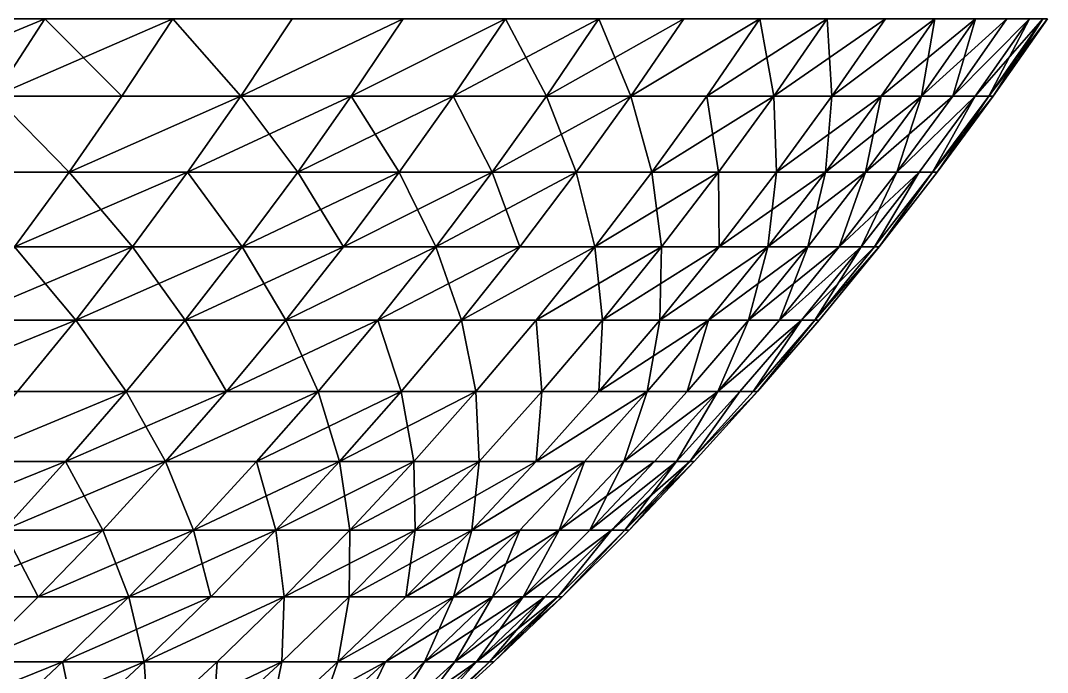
# Model space of a CAD drawing. Header units: millimetres. Extents: x -3250 to 8000, y -3250 to 3250.
# Drawn here: x 7644.3 to 7861, y -588.7 to -451 of the extents above; entities that cross this region are included whole.
import ezdxf

# ---------------------------------------------------------------- set-up
doc = ezdxf.new("R2010")
doc.units = ezdxf.units.MM
doc.header["$MEASUREMENT"] = 0
doc.layers.add('MESH_3D', color=2, linetype='CONTINUOUS')

msp = doc.modelspace()

# ---------------------------------------------------------------- linework, layer by layer
at = {"layer": 'MESH_3D'}
for points in [[(7610.09, -466.99, 2415.45), (7649.4, -450.66, 2481.69), (7638.75, -466.99, 2485.87)], [(7620.63, -450.66, 2411), (7649.4, -450.66, 2481.69), (7610.09, -466.99, 2415.45)], [(7649.4, -450.66, 24218.31), (7620.63, -450.66, 24289), (7638.75, -466.99, 24214.13)], [(7649.4, -450.66, 2481.69), (7665.64, -466.99, 2556.99), (7638.75, -466.99, 2485.87)], [(7676.39, -450.66, 24146.92), (7638.75, -466.99, 24214.13), (7665.64, -466.99, 24143.01)], [(7676.39, -450.66, 24146.92), (7649.4, -450.66, 24218.31), (7638.75, -466.99, 24214.13)], [(7649.4, -450.66, 2481.69), (7676.39, -450.66, 2553.08), (7665.64, -466.99, 2556.99)], [(7676.39, -450.66, 2553.08), (7690.75, -466.99, 2628.76), (7665.64, -466.99, 2556.99)], [(7690.75, -466.99, 24071.24), (7676.39, -450.66, 24146.92), (7665.64, -466.99, 24143.01)], [(7676.39, -450.66, 2553.08), (7701.6, -450.66, 2625.12), (7690.75, -466.99, 2628.76)], [(7701.6, -450.66, 24074.88), (7676.39, -450.66, 24146.92), (7690.75, -466.99, 24071.24)], [(7690.75, -466.99, 2628.76), (7725, -450.66, 2697.76), (7714.07, -466.99, 2701.13)], [(7701.6, -450.66, 2625.12), (7725, -450.66, 2697.76), (7690.75, -466.99, 2628.76)], [(7725, -450.66, 24002.24), (7701.6, -450.66, 24074.88), (7690.75, -466.99, 24071.24)], [(7725, -450.66, 24002.24), (7690.75, -466.99, 24071.24), (7714.07, -466.99, 23998.87)], [(7714.07, -466.99, 2701.13), (7746.58, -450.66, 2770.96), (7735.57, -466.99, 2774.06)], [(7725, -450.66, 2697.76), (7746.58, -450.66, 2770.96), (7714.07, -466.99, 2701.13)], [(7746.58, -450.66, 23929.04), (7725, -450.66, 24002.24), (7714.07, -466.99, 23998.87)], [(7746.58, -450.66, 23929.04), (7714.07, -466.99, 23998.87), (7735.57, -466.99, 23925.94)], [(7746.58, -450.66, 2770.96), (7755.25, -466.99, 2847.5), (7735.57, -466.99, 2774.06)], [(7766.34, -450.66, 23855.32), (7746.58, -450.66, 23929.04), (7735.57, -466.99, 23925.94)], [(7766.34, -450.66, 23855.32), (7735.57, -466.99, 23925.94), (7755.25, -466.99, 23852.5)], [(7746.58, -450.66, 2770.96), (7766.34, -450.66, 2844.68), (7755.25, -466.99, 2847.5)], [(7766.34, -450.66, 2844.68), (7773.09, -466.99, 2921.41), (7755.25, -466.99, 2847.5)], [(7784.25, -450.66, 23781.13), (7766.34, -450.66, 23855.32), (7755.25, -466.99, 23852.5)], [(7784.25, -450.66, 23781.13), (7755.25, -466.99, 23852.5), (7773.09, -466.99, 23778.59)], [(7766.34, -450.66, 2844.68), (7784.25, -450.66, 2918.87), (7773.09, -466.99, 2921.41)], [(7773.09, -466.99, 2921.41), (7800.3, -450.66, 2993.48), (7789.09, -466.99, 2995.74)], [(7784.25, -450.66, 2918.87), (7800.3, -450.66, 2993.48), (7773.09, -466.99, 2921.41)], [(7800.3, -450.66, 23706.52), (7784.25, -450.66, 23781.13), (7773.09, -466.99, 23778.59)], [(7800.3, -450.66, 23706.52), (7773.09, -466.99, 23778.59), (7789.09, -466.99, 23704.26)], [(7800.3, -450.66, 2993.48), (7803.22, -466.99, 3070.45), (7789.09, -466.99, 2995.74)], [(7814.49, -450.66, 23631.54), (7800.3, -450.66, 23706.52), (7789.09, -466.99, 23704.26)], [(7814.49, -450.66, 23631.54), (7789.09, -466.99, 23704.26), (7803.22, -466.99, 23629.55)], [(7800.3, -450.66, 2993.48), (7814.49, -450.66, 3068.46), (7803.22, -466.99, 3070.45)], [(7814.49, -450.66, 3068.46), (7815.49, -466.99, 3145.49), (7803.22, -466.99, 3070.45)], [(7826.8, -450.66, 23556.22), (7814.49, -450.66, 23631.54), (7803.22, -466.99, 23629.55)], [(7826.8, -450.66, 23556.22), (7803.22, -466.99, 23629.55), (7815.49, -466.99, 23554.51)], [(7814.49, -450.66, 3068.46), (7826.8, -450.66, 3143.78), (7815.49, -466.99, 3145.49)], [(7815.49, -466.99, 3145.49), (7837.24, -450.66, 3219.39), (7825.88, -466.99, 3220.81)], [(7826.8, -450.66, 3143.78), (7837.24, -450.66, 3219.39), (7815.49, -466.99, 3145.49)], [(7837.24, -450.66, 23480.61), (7826.8, -450.66, 23556.22), (7815.49, -466.99, 23554.51)], [(7837.24, -450.66, 23480.61), (7815.49, -466.99, 23554.51), (7825.88, -466.99, 23479.19)], [(7837.24, -450.66, 3219.39), (7834.4, -466.99, 3296.36), (7825.88, -466.99, 3220.81)], [(7845.78, -450.66, 23404.78), (7837.24, -450.66, 23480.61), (7825.88, -466.99, 23479.19)], [(7845.78, -450.66, 23404.78), (7825.88, -466.99, 23479.19), (7834.4, -466.99, 23403.64)], [(7845.78, -450.66, 3295.22), (7841.02, -466.99, 3372.11), (7834.4, -466.99, 3296.36)], [(7837.24, -450.66, 3219.39), (7845.78, -450.66, 3295.22), (7834.4, -466.99, 3296.36)], [(7852.43, -450.66, 23328.75), (7845.78, -450.66, 23404.78), (7834.4, -466.99, 23403.64)], [(7852.43, -450.66, 23328.75), (7834.4, -466.99, 23403.64), (7841.02, -466.99, 23327.89)], [(7841.02, -466.99, 3372.11), (7857.19, -450.66, 3447.42), (7845.76, -466.99, 3447.99)], [(7852.43, -450.66, 3371.25), (7857.19, -450.66, 3447.42), (7841.02, -466.99, 3372.11)], [(7845.78, -450.66, 3295.22), (7852.43, -450.66, 3371.25), (7841.02, -466.99, 3372.11)], [(7857.19, -450.66, 23252.58), (7852.43, -450.66, 23328.75), (7841.02, -466.99, 23327.89)], [(7857.19, -450.66, 23252.58), (7841.02, -466.99, 23327.89), (7845.76, -466.99, 23252.01)], [(7857.19, -450.66, 3447.42), (7848.6, -466.99, 3523.97), (7845.76, -466.99, 3447.99)], [(7860.04, -450.66, 23176.31), (7845.76, -466.99, 23252.01), (7848.6, -466.99, 23176.03)], [(7860.04, -450.66, 23176.31), (7857.19, -450.66, 23252.58), (7845.76, -466.99, 23252.01)], [(7848.6, -466.99, 3523.97), (7860.99, -450.66, 3600), (7849.55, -466.99, 3600)], [(7860.04, -450.66, 3523.69), (7860.99, -450.66, 3600), (7848.6, -466.99, 3523.97)], [(7857.19, -450.66, 3447.42), (7860.04, -450.66, 3523.69), (7848.6, -466.99, 3523.97)], [(7860.04, -450.66, 23176.31), (7848.6, -466.99, 23176.03), (7849.55, -466.99, 23100)], [(7849.55, -466.99, 23100), (7849.55, -466.99, 3600), (7860.99, -450.66, 3600)], [(7860.99, -450.66, 23100), (7849.55, -466.99, 23100), (7860.99, -450.66, 3600)], [(7860.04, -450.66, 23176.31), (7849.55, -466.99, 23100), (7860.99, -450.66, 23100)], [(7638.75, -466.99, 2485.87), (7654.51, -483.04, 2561.04), (7627.72, -483.04, 2490.2)], [(7654.51, -483.04, 24138.96), (7638.75, -466.99, 24214.13), (7627.72, -483.04, 24209.8)], [(7638.75, -466.99, 2485.87), (7665.64, -466.99, 2556.99), (7654.51, -483.04, 2561.04)], [(7665.64, -466.99, 24143.01), (7638.75, -466.99, 24214.13), (7654.51, -483.04, 24138.96)], [(7654.51, -483.04, 2561.04), (7690.75, -466.99, 2628.76), (7679.52, -483.04, 2632.53)], [(7665.64, -466.99, 2556.99), (7690.75, -466.99, 2628.76), (7654.51, -483.04, 2561.04)], [(7690.75, -466.99, 24071.24), (7665.64, -466.99, 24143.01), (7654.51, -483.04, 24138.96)], [(7690.75, -466.99, 24071.24), (7654.51, -483.04, 24138.96), (7679.52, -483.04, 24067.47)], [(7679.52, -483.04, 2632.53), (7714.07, -466.99, 2701.13), (7702.75, -483.04, 2704.62)], [(7690.75, -466.99, 2628.76), (7714.07, -466.99, 2701.13), (7679.52, -483.04, 2632.53)], [(7702.75, -483.04, 23995.38), (7690.75, -466.99, 24071.24), (7679.52, -483.04, 24067.47)], [(7714.07, -466.99, 23998.87), (7690.75, -466.99, 24071.24), (7702.75, -483.04, 23995.38)], [(7714.07, -466.99, 2701.13), (7724.17, -483.04, 2777.27), (7702.75, -483.04, 2704.62)], [(7735.57, -466.99, 23925.94), (7714.07, -466.99, 23998.87), (7702.75, -483.04, 23995.38)], [(7735.57, -466.99, 23925.94), (7702.75, -483.04, 23995.38), (7724.17, -483.04, 23922.73)], [(7714.07, -466.99, 2701.13), (7735.57, -466.99, 2774.06), (7724.17, -483.04, 2777.27)], [(7735.57, -466.99, 2774.06), (7743.77, -483.04, 2850.42), (7724.17, -483.04, 2777.27)], [(7743.77, -483.04, 23849.58), (7735.57, -466.99, 23925.94), (7724.17, -483.04, 23922.73)], [(7735.57, -466.99, 2774.06), (7755.25, -466.99, 2847.5), (7743.77, -483.04, 2850.42)], [(7755.25, -466.99, 23852.5), (7735.57, -466.99, 23925.94), (7743.77, -483.04, 23849.58)], [(7755.25, -466.99, 2847.5), (7761.54, -483.04, 2924.05), (7743.77, -483.04, 2850.42)], [(7773.09, -466.99, 23778.59), (7743.77, -483.04, 23849.58), (7761.54, -483.04, 23775.95)], [(7773.09, -466.99, 23778.59), (7755.25, -466.99, 23852.5), (7743.77, -483.04, 23849.58)], [(7755.25, -466.99, 2847.5), (7773.09, -466.99, 2921.41), (7761.54, -483.04, 2924.05)], [(7773.09, -466.99, 2921.41), (7777.48, -483.04, 2998.09), (7761.54, -483.04, 2924.05)], [(7777.48, -483.04, 23701.91), (7773.09, -466.99, 23778.59), (7761.54, -483.04, 23775.95)], [(7773.09, -466.99, 2921.41), (7789.09, -466.99, 2995.74), (7777.48, -483.04, 2998.09)], [(7789.09, -466.99, 23704.26), (7773.09, -466.99, 23778.59), (7777.48, -483.04, 23701.91)], [(7789.09, -466.99, 2995.74), (7791.56, -483.04, 3072.51), (7777.48, -483.04, 2998.09)], [(7803.22, -466.99, 23629.55), (7777.48, -483.04, 23701.91), (7791.56, -483.04, 23627.49)], [(7803.22, -466.99, 23629.55), (7789.09, -466.99, 23704.26), (7777.48, -483.04, 23701.91)], [(7789.09, -466.99, 2995.74), (7803.22, -466.99, 3070.45), (7791.56, -483.04, 3072.51)], [(7803.22, -466.99, 3070.45), (7803.78, -483.04, 3147.25), (7791.56, -483.04, 3072.51)], [(7803.78, -483.04, 23552.75), (7803.22, -466.99, 23629.55), (7791.56, -483.04, 23627.49)], [(7803.22, -466.99, 3070.45), (7815.49, -466.99, 3145.49), (7803.78, -483.04, 3147.25)], [(7815.49, -466.99, 23554.51), (7803.22, -466.99, 23629.55), (7803.78, -483.04, 23552.75)], [(7815.49, -466.99, 3145.49), (7814.13, -483.04, 3222.28), (7803.78, -483.04, 3147.25)], [(7825.88, -466.99, 23479.19), (7815.49, -466.99, 23554.51), (7803.78, -483.04, 23552.75)], [(7825.88, -466.99, 23479.19), (7803.78, -483.04, 23552.75), (7814.13, -483.04, 23477.72)], [(7825.88, -466.99, 3220.81), (7822.61, -483.04, 3297.54), (7814.13, -483.04, 3222.28)], [(7815.49, -466.99, 3145.49), (7825.88, -466.99, 3220.81), (7814.13, -483.04, 3222.28)], [(7834.4, -466.99, 23403.64), (7814.13, -483.04, 23477.72), (7822.61, -483.04, 23402.46)], [(7834.4, -466.99, 23403.64), (7825.88, -466.99, 23479.19), (7814.13, -483.04, 23477.72)], [(7834.4, -466.99, 3296.36), (7829.21, -483.04, 3372.99), (7822.61, -483.04, 3297.54)], [(7825.88, -466.99, 3220.81), (7834.4, -466.99, 3296.36), (7822.61, -483.04, 3297.54)], [(7841.02, -466.99, 23327.89), (7834.4, -466.99, 23403.64), (7822.61, -483.04, 23402.46)], [(7841.02, -466.99, 23327.89), (7822.61, -483.04, 23402.46), (7829.21, -483.04, 23327.01)], [(7829.21, -483.04, 3372.99), (7845.76, -466.99, 3447.99), (7833.93, -483.04, 3448.58)], [(7841.02, -466.99, 3372.11), (7845.76, -466.99, 3447.99), (7829.21, -483.04, 3372.99)], [(7834.4, -466.99, 3296.36), (7841.02, -466.99, 3372.11), (7829.21, -483.04, 3372.99)], [(7845.76, -466.99, 23252.01), (7841.02, -466.99, 23327.89), (7829.21, -483.04, 23327.01)], [(7845.76, -466.99, 23252.01), (7829.21, -483.04, 23327.01), (7833.93, -483.04, 23251.42)], [(7845.76, -466.99, 3447.99), (7836.76, -483.04, 3524.27), (7833.93, -483.04, 3448.58)], [(7836.76, -483.04, 23175.73), (7845.76, -466.99, 23252.01), (7833.93, -483.04, 23251.42)], [(7848.6, -466.99, 3523.97), (7837.71, -483.04, 3600), (7836.76, -483.04, 3524.27)], [(7845.76, -466.99, 3447.99), (7848.6, -466.99, 3523.97), (7836.76, -483.04, 3524.27)], [(7836.76, -483.04, 23175.73), (7837.71, -483.04, 23100), (7849.55, -466.99, 23100)], [(7848.6, -466.99, 23176.03), (7836.76, -483.04, 23175.73), (7849.55, -466.99, 23100)], [(7848.6, -466.99, 23176.03), (7845.76, -466.99, 23252.01), (7836.76, -483.04, 23175.73)], [(7848.6, -466.99, 3523.97), (7849.55, -466.99, 3600), (7837.71, -483.04, 3600)], [(7849.55, -466.99, 23100), (7837.71, -483.04, 23100), (7837.71, -483.04, 3600)], [(7849.55, -466.99, 23100), (7837.71, -483.04, 3600), (7849.55, -466.99, 3600)], [(7627.72, -483.04, 2490.2), (7654.51, -483.04, 2561.04), (7643.01, -498.79, 2565.23)], [(7654.51, -483.04, 24138.96), (7627.72, -483.04, 24209.8), (7643.01, -498.79, 24134.77)], [(7654.51, -483.04, 2561.04), (7667.92, -498.79, 2636.43), (7643.01, -498.79, 2565.23)], [(7679.52, -483.04, 24067.47), (7643.01, -498.79, 24134.77), (7667.92, -498.79, 24063.57)], [(7679.52, -483.04, 24067.47), (7654.51, -483.04, 24138.96), (7643.01, -498.79, 24134.77)], [(7654.51, -483.04, 2561.04), (7679.52, -483.04, 2632.53), (7667.92, -498.79, 2636.43)], [(7679.52, -483.04, 2632.53), (7691.05, -498.79, 2708.23), (7667.92, -498.79, 2636.43)], [(7691.05, -498.79, 23991.77), (7679.52, -483.04, 24067.47), (7667.92, -498.79, 24063.57)], [(7679.52, -483.04, 2632.53), (7702.75, -483.04, 2704.62), (7691.05, -498.79, 2708.23)], [(7702.75, -483.04, 23995.38), (7679.52, -483.04, 24067.47), (7691.05, -498.79, 23991.77)], [(7702.75, -483.04, 2704.62), (7712.39, -498.79, 2780.58), (7691.05, -498.79, 2708.23)], [(7724.17, -483.04, 23922.73), (7702.75, -483.04, 23995.38), (7691.05, -498.79, 23991.77)], [(7724.17, -483.04, 23922.73), (7691.05, -498.79, 23991.77), (7712.39, -498.79, 23919.42)], [(7702.75, -483.04, 2704.62), (7724.17, -483.04, 2777.27), (7712.39, -498.79, 2780.58)], [(7724.17, -483.04, 2777.27), (7731.91, -498.79, 2853.44), (7712.39, -498.79, 2780.58)], [(7743.77, -483.04, 23849.58), (7712.39, -498.79, 23919.42), (7731.91, -498.79, 23846.56)], [(7743.77, -483.04, 23849.58), (7724.17, -483.04, 23922.73), (7712.39, -498.79, 23919.42)], [(7724.17, -483.04, 2777.27), (7743.77, -483.04, 2850.42), (7731.91, -498.79, 2853.44)], [(7743.77, -483.04, 2850.42), (7749.61, -498.79, 2926.77), (7731.91, -498.79, 2853.44)], [(7761.54, -483.04, 23775.95), (7743.77, -483.04, 23849.58), (7731.91, -498.79, 23846.56)], [(7761.54, -483.04, 23775.95), (7731.91, -498.79, 23846.56), (7749.61, -498.79, 23773.23)], [(7743.77, -483.04, 2850.42), (7761.54, -483.04, 2924.05), (7749.61, -498.79, 2926.77)], [(7761.54, -483.04, 2924.05), (7765.48, -498.79, 3000.52), (7749.61, -498.79, 2926.77)], [(7765.48, -498.79, 23699.48), (7761.54, -483.04, 23775.95), (7749.61, -498.79, 23773.23)], [(7761.54, -483.04, 2924.05), (7777.48, -483.04, 2998.09), (7765.48, -498.79, 3000.52)], [(7777.48, -483.04, 23701.91), (7761.54, -483.04, 23775.95), (7765.48, -498.79, 23699.48)], [(7777.48, -483.04, 2998.09), (7779.5, -498.79, 3074.63), (7765.48, -498.79, 3000.52)], [(7791.56, -483.04, 23627.49), (7777.48, -483.04, 23701.91), (7765.48, -498.79, 23699.48)], [(7791.56, -483.04, 23627.49), (7765.48, -498.79, 23699.48), (7779.5, -498.79, 23625.37)], [(7777.48, -483.04, 2998.09), (7791.56, -483.04, 3072.51), (7779.5, -498.79, 3074.63)], [(7791.56, -483.04, 3072.51), (7791.67, -498.79, 3149.08), (7779.5, -498.79, 3074.63)], [(7791.67, -498.79, 23550.92), (7791.56, -483.04, 23627.49), (7779.5, -498.79, 23625.37)], [(7791.56, -483.04, 3072.51), (7803.78, -483.04, 3147.25), (7791.67, -498.79, 3149.08)], [(7803.78, -483.04, 23552.75), (7791.56, -483.04, 23627.49), (7791.67, -498.79, 23550.92)], [(7803.78, -483.04, 3147.25), (7801.99, -498.79, 3223.8), (7791.67, -498.79, 3149.08)], [(7814.13, -483.04, 23477.72), (7803.78, -483.04, 23552.75), (7791.67, -498.79, 23550.92)], [(7814.13, -483.04, 23477.72), (7791.67, -498.79, 23550.92), (7801.99, -498.79, 23476.2)], [(7814.13, -483.04, 3222.28), (7810.43, -498.79, 3298.76), (7801.99, -498.79, 3223.8)], [(7803.78, -483.04, 3147.25), (7814.13, -483.04, 3222.28), (7801.99, -498.79, 3223.8)], [(7822.61, -483.04, 23402.46), (7814.13, -483.04, 23477.72), (7801.99, -498.79, 23476.2)], [(7822.61, -483.04, 23402.46), (7801.99, -498.79, 23476.2), (7810.43, -498.79, 23401.24)], [(7822.61, -483.04, 3297.54), (7817.01, -498.79, 3373.91), (7810.43, -498.79, 3298.76)], [(7814.13, -483.04, 3222.28), (7822.61, -483.04, 3297.54), (7810.43, -498.79, 3298.76)], [(7817.01, -498.79, 23326.09), (7822.61, -483.04, 23402.46), (7810.43, -498.79, 23401.24)], [(7829.21, -483.04, 3372.99), (7821.7, -498.79, 3449.19), (7817.01, -498.79, 3373.91)], [(7822.61, -483.04, 3297.54), (7829.21, -483.04, 3372.99), (7817.01, -498.79, 3373.91)], [(7829.21, -483.04, 23327.01), (7822.61, -483.04, 23402.46), (7817.01, -498.79, 23326.09)], [(7833.93, -483.04, 23251.42), (7817.01, -498.79, 23326.09), (7821.7, -498.79, 23250.81)], [(7833.93, -483.04, 23251.42), (7829.21, -483.04, 23327.01), (7817.01, -498.79, 23326.09)], [(7833.93, -483.04, 3448.58), (7824.52, -498.79, 3524.57), (7821.7, -498.79, 3449.19)], [(7829.21, -483.04, 3372.99), (7833.93, -483.04, 3448.58), (7821.7, -498.79, 3449.19)], [(7824.52, -498.79, 23175.43), (7833.93, -483.04, 23251.42), (7821.7, -498.79, 23250.81)], [(7836.76, -483.04, 3524.27), (7825.47, -498.79, 3600), (7824.52, -498.79, 3524.57)], [(7833.93, -483.04, 3448.58), (7836.76, -483.04, 3524.27), (7824.52, -498.79, 3524.57)], [(7836.76, -483.04, 23175.73), (7833.93, -483.04, 23251.42), (7824.52, -498.79, 23175.43)], [(7836.76, -483.04, 23175.73), (7824.52, -498.79, 23175.43), (7825.47, -498.79, 23100)], [(7836.76, -483.04, 3524.27), (7837.71, -483.04, 3600), (7825.47, -498.79, 3600)], [(7837.71, -483.04, 23100), (7825.47, -498.79, 23100), (7825.47, -498.79, 3600)], [(7837.71, -483.04, 23100), (7825.47, -498.79, 3600), (7837.71, -483.04, 3600)], [(7836.76, -483.04, 23175.73), (7825.47, -498.79, 23100), (7837.71, -483.04, 23100)], [(7643.01, -498.79, 2565.23), (7655.95, -514.23, 2640.45), (7631.14, -514.23, 2569.55)], [(7667.92, -498.79, 24063.57), (7631.14, -514.23, 24130.45), (7655.95, -514.23, 24059.55)], [(7667.92, -498.79, 24063.57), (7643.01, -498.79, 24134.77), (7631.14, -514.23, 24130.45)], [(7643.01, -498.79, 2565.23), (7667.92, -498.79, 2636.43), (7655.95, -514.23, 2640.45)], [(7655.95, -514.23, 2640.45), (7691.05, -498.79, 2708.23), (7678.98, -514.23, 2711.95)], [(7667.92, -498.79, 2636.43), (7691.05, -498.79, 2708.23), (7655.95, -514.23, 2640.45)], [(7678.98, -514.23, 23988.05), (7667.92, -498.79, 24063.57), (7655.95, -514.23, 24059.55)], [(7691.05, -498.79, 23991.77), (7667.92, -498.79, 24063.57), (7678.98, -514.23, 23988.05)], [(7691.05, -498.79, 2708.23), (7700.23, -514.23, 2784), (7678.98, -514.23, 2711.95)], [(7712.39, -498.79, 23919.42), (7678.98, -514.23, 23988.05), (7700.23, -514.23, 23916)], [(7712.39, -498.79, 23919.42), (7691.05, -498.79, 23991.77), (7678.98, -514.23, 23988.05)], [(7691.05, -498.79, 2708.23), (7712.39, -498.79, 2780.58), (7700.23, -514.23, 2784)], [(7700.23, -514.23, 2784), (7731.91, -498.79, 2853.44), (7719.67, -514.23, 2856.56)], [(7712.39, -498.79, 2780.58), (7731.91, -498.79, 2853.44), (7700.23, -514.23, 2784)], [(7731.91, -498.79, 23846.56), (7712.39, -498.79, 23919.42), (7700.23, -514.23, 23916)], [(7731.91, -498.79, 23846.56), (7700.23, -514.23, 23916), (7719.67, -514.23, 23843.44)], [(7731.91, -498.79, 2853.44), (7737.3, -514.23, 2929.58), (7719.67, -514.23, 2856.56)], [(7749.61, -498.79, 23773.23), (7719.67, -514.23, 23843.44), (7737.3, -514.23, 23770.42)], [(7749.61, -498.79, 23773.23), (7731.91, -498.79, 23846.56), (7719.67, -514.23, 23843.44)], [(7731.91, -498.79, 2853.44), (7749.61, -498.79, 2926.77), (7737.3, -514.23, 2929.58)], [(7737.3, -514.23, 2929.58), (7765.48, -498.79, 3000.52), (7753.1, -514.23, 3003.02)], [(7749.61, -498.79, 2926.77), (7765.48, -498.79, 3000.52), (7737.3, -514.23, 2929.58)], [(7765.48, -498.79, 23699.48), (7749.61, -498.79, 23773.23), (7737.3, -514.23, 23770.42)], [(7765.48, -498.79, 23699.48), (7737.3, -514.23, 23770.42), (7753.1, -514.23, 23696.98)], [(7765.48, -498.79, 3000.52), (7767.06, -514.23, 3076.83), (7753.1, -514.23, 3003.02)], [(7779.5, -498.79, 23625.37), (7765.48, -498.79, 23699.48), (7753.1, -514.23, 23696.98)], [(7779.5, -498.79, 23625.37), (7753.1, -514.23, 23696.98), (7767.06, -514.23, 23623.17)], [(7765.48, -498.79, 3000.52), (7779.5, -498.79, 3074.63), (7767.06, -514.23, 3076.83)], [(7779.5, -498.79, 3074.63), (7779.18, -514.23, 3150.96), (7767.06, -514.23, 3076.83)], [(7791.67, -498.79, 23550.92), (7779.5, -498.79, 23625.37), (7767.06, -514.23, 23623.17)], [(7791.67, -498.79, 23550.92), (7767.06, -514.23, 23623.17), (7779.18, -514.23, 23549.04)], [(7779.18, -514.23, 3150.96), (7801.99, -498.79, 3223.8), (7789.45, -514.23, 3225.37)], [(7791.67, -498.79, 3149.08), (7801.99, -498.79, 3223.8), (7779.18, -514.23, 3150.96)], [(7779.5, -498.79, 3074.63), (7791.67, -498.79, 3149.08), (7779.18, -514.23, 3150.96)], [(7801.99, -498.79, 23476.2), (7791.67, -498.79, 23550.92), (7779.18, -514.23, 23549.04)], [(7801.99, -498.79, 23476.2), (7779.18, -514.23, 23549.04), (7789.45, -514.23, 23474.63)], [(7801.99, -498.79, 3223.8), (7797.86, -514.23, 3300.02), (7789.45, -514.23, 3225.37)], [(7810.43, -498.79, 23401.24), (7801.99, -498.79, 23476.2), (7789.45, -514.23, 23474.63)], [(7810.43, -498.79, 23401.24), (7789.45, -514.23, 23474.63), (7797.86, -514.23, 23399.98)], [(7810.43, -498.79, 3298.76), (7804.41, -514.23, 3374.85), (7797.86, -514.23, 3300.02)], [(7801.99, -498.79, 3223.8), (7810.43, -498.79, 3298.76), (7797.86, -514.23, 3300.02)], [(7817.01, -498.79, 23326.09), (7797.86, -514.23, 23399.98), (7804.41, -514.23, 23325.15)], [(7817.01, -498.79, 23326.09), (7810.43, -498.79, 23401.24), (7797.86, -514.23, 23399.98)], [(7804.41, -514.23, 3374.85), (7821.7, -498.79, 3449.19), (7809.09, -514.23, 3449.82)], [(7817.01, -498.79, 3373.91), (7821.7, -498.79, 3449.19), (7804.41, -514.23, 3374.85)], [(7810.43, -498.79, 3298.76), (7817.01, -498.79, 3373.91), (7804.41, -514.23, 3374.85)], [(7821.7, -498.79, 23250.81), (7804.41, -514.23, 23325.15), (7809.09, -514.23, 23250.18)], [(7821.7, -498.79, 23250.81), (7817.01, -498.79, 23326.09), (7804.41, -514.23, 23325.15)], [(7821.7, -498.79, 3449.19), (7811.9, -514.23, 3524.89), (7809.09, -514.23, 3449.82)], [(7824.52, -498.79, 23175.43), (7821.7, -498.79, 23250.81), (7809.09, -514.23, 23250.18)], [(7824.52, -498.79, 23175.43), (7809.09, -514.23, 23250.18), (7811.9, -514.23, 23175.11)], [(7811.9, -514.23, 3524.89), (7825.47, -498.79, 3600), (7812.84, -514.23, 3600)], [(7824.52, -498.79, 3524.57), (7825.47, -498.79, 3600), (7811.9, -514.23, 3524.89)], [(7821.7, -498.79, 3449.19), (7824.52, -498.79, 3524.57), (7811.9, -514.23, 3524.89)], [(7811.9, -514.23, 23175.11), (7812.84, -514.23, 23100), (7825.47, -498.79, 23100)], [(7824.52, -498.79, 23175.43), (7811.9, -514.23, 23175.11), (7825.47, -498.79, 23100)], [(7812.84, -514.23, 23100), (7812.84, -514.23, 3600), (7825.47, -498.79, 3600)], [(7825.47, -498.79, 23100), (7812.84, -514.23, 23100), (7825.47, -498.79, 3600)], [(7618.91, -529.35, 2574), (7655.95, -514.23, 2640.45), (7643.62, -529.35, 2644.6)], [(7631.14, -514.23, 2569.55), (7655.95, -514.23, 2640.45), (7618.91, -529.35, 2574)], [(7655.95, -514.23, 24059.55), (7631.14, -514.23, 24130.45), (7618.91, -529.35, 24126)], [(7655.95, -514.23, 24059.55), (7618.91, -529.35, 24126), (7643.62, -529.35, 24055.4)], [(7655.95, -514.23, 2640.45), (7666.55, -529.35, 2715.79), (7643.62, -529.35, 2644.6)], [(7666.55, -529.35, 23984.21), (7655.95, -514.23, 24059.55), (7643.62, -529.35, 24055.4)], [(7655.95, -514.23, 2640.45), (7678.98, -514.23, 2711.95), (7666.55, -529.35, 2715.79)], [(7678.98, -514.23, 23988.05), (7655.95, -514.23, 24059.55), (7666.55, -529.35, 23984.21)], [(7678.98, -514.23, 2711.95), (7687.7, -529.35, 2787.53), (7666.55, -529.35, 2715.79)], [(7687.7, -529.35, 23912.47), (7678.98, -514.23, 23988.05), (7666.55, -529.35, 23984.21)], [(7678.98, -514.23, 2711.95), (7700.23, -514.23, 2784), (7687.7, -529.35, 2787.53)], [(7700.23, -514.23, 23916), (7678.98, -514.23, 23988.05), (7687.7, -529.35, 23912.47)], [(7700.23, -514.23, 2784), (7707.06, -529.35, 2859.77), (7687.7, -529.35, 2787.53)], [(7719.67, -514.23, 23843.44), (7700.23, -514.23, 23916), (7687.7, -529.35, 23912.47)], [(7719.67, -514.23, 23843.44), (7687.7, -529.35, 23912.47), (7707.06, -529.35, 23840.23)], [(7700.23, -514.23, 2784), (7719.67, -514.23, 2856.56), (7707.06, -529.35, 2859.77)], [(7719.67, -514.23, 2856.56), (7724.61, -529.35, 2932.48), (7707.06, -529.35, 2859.77)], [(7724.61, -529.35, 23767.52), (7719.67, -514.23, 23843.44), (7707.06, -529.35, 23840.23)], [(7719.67, -514.23, 2856.56), (7737.3, -514.23, 2929.58), (7724.61, -529.35, 2932.48)], [(7737.3, -514.23, 23770.42), (7719.67, -514.23, 23843.44), (7724.61, -529.35, 23767.52)], [(7737.3, -514.23, 2929.58), (7740.35, -529.35, 3005.6), (7724.61, -529.35, 2932.48)], [(7740.35, -529.35, 23694.4), (7737.3, -514.23, 23770.42), (7724.61, -529.35, 23767.52)], [(7737.3, -514.23, 2929.58), (7753.1, -514.23, 3003.02), (7740.35, -529.35, 3005.6)], [(7753.1, -514.23, 23696.98), (7737.3, -514.23, 23770.42), (7740.35, -529.35, 23694.4)], [(7753.1, -514.23, 3003.02), (7754.25, -529.35, 3079.09), (7740.35, -529.35, 3005.6)], [(7754.25, -529.35, 23620.91), (7753.1, -514.23, 23696.98), (7740.35, -529.35, 23694.4)], [(7753.1, -514.23, 3003.02), (7767.06, -514.23, 3076.83), (7754.25, -529.35, 3079.09)], [(7767.06, -514.23, 23623.17), (7753.1, -514.23, 23696.98), (7754.25, -529.35, 23620.91)], [(7767.06, -514.23, 3076.83), (7766.32, -529.35, 3152.9), (7754.25, -529.35, 3079.09)], [(7766.32, -529.35, 23547.1), (7767.06, -514.23, 23623.17), (7754.25, -529.35, 23620.91)], [(7779.18, -514.23, 3150.96), (7776.54, -529.35, 3226.99), (7766.32, -529.35, 3152.9)], [(7767.06, -514.23, 3076.83), (7779.18, -514.23, 3150.96), (7766.32, -529.35, 3152.9)], [(7779.18, -514.23, 23549.04), (7767.06, -514.23, 23623.17), (7766.32, -529.35, 23547.1)], [(7789.45, -514.23, 23474.63), (7779.18, -514.23, 23549.04), (7766.32, -529.35, 23547.1)], [(7789.45, -514.23, 23474.63), (7766.32, -529.35, 23547.1), (7776.54, -529.35, 23473.01)], [(7789.45, -514.23, 3225.37), (7784.92, -529.35, 3301.31), (7776.54, -529.35, 3226.99)], [(7779.18, -514.23, 3150.96), (7789.45, -514.23, 3225.37), (7776.54, -529.35, 3226.99)], [(7784.92, -529.35, 23398.69), (7789.45, -514.23, 23474.63), (7776.54, -529.35, 23473.01)], [(7797.86, -514.23, 3300.02), (7791.44, -529.35, 3375.82), (7784.92, -529.35, 3301.31)], [(7789.45, -514.23, 3225.37), (7797.86, -514.23, 3300.02), (7784.92, -529.35, 3301.31)], [(7797.86, -514.23, 23399.98), (7789.45, -514.23, 23474.63), (7784.92, -529.35, 23398.69)], [(7791.44, -529.35, 23324.18), (7797.86, -514.23, 23399.98), (7784.92, -529.35, 23398.69)], [(7791.44, -529.35, 3375.82), (7809.09, -514.23, 3449.82), (7796.1, -529.35, 3450.47)], [(7804.41, -514.23, 3374.85), (7809.09, -514.23, 3449.82), (7791.44, -529.35, 3375.82)], [(7797.86, -514.23, 3300.02), (7804.41, -514.23, 3374.85), (7791.44, -529.35, 3375.82)], [(7804.41, -514.23, 23325.15), (7797.86, -514.23, 23399.98), (7791.44, -529.35, 23324.18)], [(7809.09, -514.23, 23250.18), (7791.44, -529.35, 23324.18), (7796.1, -529.35, 23249.53)], [(7809.09, -514.23, 23250.18), (7804.41, -514.23, 23325.15), (7791.44, -529.35, 23324.18)], [(7809.09, -514.23, 3449.82), (7798.89, -529.35, 3525.21), (7796.1, -529.35, 3450.47)], [(7798.89, -529.35, 23174.79), (7809.09, -514.23, 23250.18), (7796.1, -529.35, 23249.53)], [(7811.9, -514.23, 3524.89), (7799.82, -529.35, 3600), (7798.89, -529.35, 3525.21)], [(7809.09, -514.23, 3449.82), (7811.9, -514.23, 3524.89), (7798.89, -529.35, 3525.21)], [(7811.9, -514.23, 23175.11), (7809.09, -514.23, 23250.18), (7798.89, -529.35, 23174.79)], [(7811.9, -514.23, 23175.11), (7798.89, -529.35, 23174.79), (7799.82, -529.35, 23100)], [(7811.9, -514.23, 3524.89), (7812.84, -514.23, 3600), (7799.82, -529.35, 3600)], [(7812.84, -514.23, 23100), (7799.82, -529.35, 3600), (7812.84, -514.23, 3600)], [(7812.84, -514.23, 23100), (7799.82, -529.35, 23100), (7799.82, -529.35, 3600)], [(7811.9, -514.23, 23175.11), (7799.82, -529.35, 23100), (7812.84, -514.23, 23100)], [(7630.93, -544.14, 2648.86), (7666.55, -529.35, 2715.79), (7653.76, -544.14, 2719.73)], [(7643.62, -529.35, 2644.6), (7666.55, -529.35, 2715.79), (7630.93, -544.14, 2648.86)], [(7666.55, -529.35, 23984.21), (7643.62, -529.35, 24055.4), (7630.93, -544.14, 24051.14)], [(7666.55, -529.35, 23984.21), (7630.93, -544.14, 24051.14), (7653.76, -544.14, 23980.27)], [(7666.55, -529.35, 2715.79), (7674.82, -544.14, 2791.15), (7653.76, -544.14, 2719.73)], [(7687.7, -529.35, 23912.47), (7666.55, -529.35, 23984.21), (7653.76, -544.14, 23980.27)], [(7687.7, -529.35, 23912.47), (7653.76, -544.14, 23980.27), (7674.82, -544.14, 23908.85)], [(7666.55, -529.35, 2715.79), (7687.7, -529.35, 2787.53), (7674.82, -544.14, 2791.15)], [(7674.82, -544.14, 2791.15), (7707.06, -529.35, 2859.77), (7694.09, -544.14, 2863.07)], [(7687.7, -529.35, 2787.53), (7707.06, -529.35, 2859.77), (7674.82, -544.14, 2791.15)], [(7707.06, -529.35, 23840.23), (7687.7, -529.35, 23912.47), (7674.82, -544.14, 23908.85)], [(7707.06, -529.35, 23840.23), (7674.82, -544.14, 23908.85), (7694.09, -544.14, 23836.93)], [(7707.06, -529.35, 2859.77), (7711.57, -544.14, 2935.45), (7694.09, -544.14, 2863.07)], [(7724.61, -529.35, 23767.52), (7707.06, -529.35, 23840.23), (7694.09, -544.14, 23836.93)], [(7724.61, -529.35, 23767.52), (7694.09, -544.14, 23836.93), (7711.57, -544.14, 23764.55)], [(7707.06, -529.35, 2859.77), (7724.61, -529.35, 2932.48), (7711.57, -544.14, 2935.45)], [(7711.57, -544.14, 2935.45), (7740.35, -529.35, 3005.6), (7727.23, -544.14, 3008.25)], [(7724.61, -529.35, 2932.48), (7740.35, -529.35, 3005.6), (7711.57, -544.14, 2935.45)], [(7727.23, -544.14, 23691.75), (7724.61, -529.35, 23767.52), (7711.57, -544.14, 23764.55)], [(7740.35, -529.35, 23694.4), (7724.61, -529.35, 23767.52), (7727.23, -544.14, 23691.75)], [(7740.35, -529.35, 3005.6), (7741.07, -544.14, 3081.41), (7727.23, -544.14, 3008.25)], [(7741.07, -544.14, 23618.59), (7740.35, -529.35, 23694.4), (7727.23, -544.14, 23691.75)], [(7740.35, -529.35, 3005.6), (7754.25, -529.35, 3079.09), (7741.07, -544.14, 3081.41)], [(7754.25, -529.35, 23620.91), (7740.35, -529.35, 23694.4), (7741.07, -544.14, 23618.59)], [(7754.25, -529.35, 3079.09), (7753.09, -544.14, 3154.89), (7741.07, -544.14, 3081.41)], [(7753.09, -544.14, 23545.11), (7754.25, -529.35, 23620.91), (7741.07, -544.14, 23618.59)], [(7753.09, -544.14, 3154.89), (7776.54, -529.35, 3226.99), (7763.26, -544.14, 3228.65)], [(7766.32, -529.35, 3152.9), (7776.54, -529.35, 3226.99), (7753.09, -544.14, 3154.89)], [(7754.25, -529.35, 3079.09), (7766.32, -529.35, 3152.9), (7753.09, -544.14, 3154.89)], [(7766.32, -529.35, 23547.1), (7754.25, -529.35, 23620.91), (7753.09, -544.14, 23545.11)], [(7776.54, -529.35, 23473.01), (7766.32, -529.35, 23547.1), (7753.09, -544.14, 23545.11)], [(7776.54, -529.35, 23473.01), (7753.09, -544.14, 23545.11), (7763.26, -544.14, 23471.35)], [(7776.54, -529.35, 3226.99), (7771.6, -544.14, 3302.65), (7763.26, -544.14, 3228.65)], [(7771.6, -544.14, 23397.35), (7776.54, -529.35, 23473.01), (7763.26, -544.14, 23471.35)], [(7771.6, -544.14, 3302.65), (7791.44, -529.35, 3375.82), (7778.09, -544.14, 3376.82)], [(7784.92, -529.35, 3301.31), (7791.44, -529.35, 3375.82), (7771.6, -544.14, 3302.65)], [(7776.54, -529.35, 3226.99), (7784.92, -529.35, 3301.31), (7771.6, -544.14, 3302.65)], [(7784.92, -529.35, 23398.69), (7776.54, -529.35, 23473.01), (7771.6, -544.14, 23397.35)], [(7791.44, -529.35, 23324.18), (7771.6, -544.14, 23397.35), (7778.09, -544.14, 23323.18)], [(7791.44, -529.35, 23324.18), (7784.92, -529.35, 23398.69), (7771.6, -544.14, 23397.35)], [(7791.44, -529.35, 3375.82), (7782.73, -544.14, 3451.14), (7778.09, -544.14, 3376.82)], [(7782.73, -544.14, 23248.86), (7791.44, -529.35, 23324.18), (7778.09, -544.14, 23323.18)], [(7796.1, -529.35, 3450.47), (7785.51, -544.14, 3525.55), (7782.73, -544.14, 3451.14)], [(7791.44, -529.35, 3375.82), (7796.1, -529.35, 3450.47), (7782.73, -544.14, 3451.14)], [(7796.1, -529.35, 23249.53), (7791.44, -529.35, 23324.18), (7782.73, -544.14, 23248.86)], [(7785.51, -544.14, 23174.45), (7796.1, -529.35, 23249.53), (7782.73, -544.14, 23248.86)], [(7785.51, -544.14, 3525.55), (7799.82, -529.35, 3600), (7786.44, -544.14, 3600)], [(7798.89, -529.35, 3525.21), (7799.82, -529.35, 3600), (7785.51, -544.14, 3525.55)], [(7796.1, -529.35, 3450.47), (7798.89, -529.35, 3525.21), (7785.51, -544.14, 3525.55)], [(7785.51, -544.14, 23174.45), (7786.44, -544.14, 23100), (7799.82, -529.35, 23100)], [(7798.89, -529.35, 23174.79), (7785.51, -544.14, 23174.45), (7799.82, -529.35, 23100)], [(7798.89, -529.35, 23174.79), (7796.1, -529.35, 23249.53), (7785.51, -544.14, 23174.45)], [(7799.82, -529.35, 23100), (7786.44, -544.14, 3600), (7799.82, -529.35, 3600)], [(7799.82, -529.35, 23100), (7786.44, -544.14, 23100), (7786.44, -544.14, 3600)], [(7653.76, -544.14, 23980.27), (7630.93, -544.14, 24051.14), (7617.9, -558.59, 24046.76)], [(7653.76, -544.14, 23980.27), (7617.9, -558.59, 24046.76), (7640.63, -558.59, 23976.22)], [(7630.93, -544.14, 2648.86), (7653.76, -544.14, 2719.73), (7640.63, -558.59, 2723.78)], [(7653.76, -544.14, 2719.73), (7661.59, -558.59, 2794.87), (7640.63, -558.59, 2723.78)], [(7674.82, -544.14, 23908.85), (7653.76, -544.14, 23980.27), (7640.63, -558.59, 23976.22)], [(7674.82, -544.14, 23908.85), (7640.63, -558.59, 23976.22), (7661.59, -558.59, 23905.13)], [(7653.76, -544.14, 2719.73), (7674.82, -544.14, 2791.15), (7661.59, -558.59, 2794.87)], [(7674.82, -544.14, 2791.15), (7680.77, -558.59, 2866.47), (7661.59, -558.59, 2794.87)], [(7680.77, -558.59, 23833.53), (7674.82, -544.14, 23908.85), (7661.59, -558.59, 23905.13)], [(7674.82, -544.14, 2791.15), (7694.09, -544.14, 2863.07), (7680.77, -558.59, 2866.47)], [(7694.09, -544.14, 23836.93), (7674.82, -544.14, 23908.85), (7680.77, -558.59, 23833.53)], [(7694.09, -544.14, 2863.07), (7698.16, -558.59, 2938.51), (7680.77, -558.59, 2866.47)], [(7711.57, -544.14, 23764.55), (7694.09, -544.14, 23836.93), (7680.77, -558.59, 23833.53)], [(7711.57, -544.14, 23764.55), (7680.77, -558.59, 23833.53), (7698.16, -558.59, 23761.49)], [(7694.09, -544.14, 2863.07), (7711.57, -544.14, 2935.45), (7698.16, -558.59, 2938.51)], [(7711.57, -544.14, 2935.45), (7713.75, -558.59, 3010.97), (7698.16, -558.59, 2938.51)], [(7727.23, -544.14, 23691.75), (7711.57, -544.14, 23764.55), (7698.16, -558.59, 23761.49)], [(7727.23, -544.14, 23691.75), (7698.16, -558.59, 23761.49), (7713.75, -558.59, 23689.03)], [(7711.57, -544.14, 2935.45), (7727.23, -544.14, 3008.25), (7713.75, -558.59, 3010.97)], [(7727.23, -544.14, 3008.25), (7727.53, -558.59, 3083.8), (7713.75, -558.59, 3010.97)], [(7741.07, -544.14, 23618.59), (7713.75, -558.59, 23689.03), (7727.53, -558.59, 23616.2)], [(7741.07, -544.14, 23618.59), (7727.23, -544.14, 23691.75), (7713.75, -558.59, 23689.03)], [(7727.23, -544.14, 3008.25), (7741.07, -544.14, 3081.41), (7727.53, -558.59, 3083.8)], [(7741.07, -544.14, 3081.41), (7739.49, -558.59, 3156.94), (7727.53, -558.59, 3083.8)], [(7753.09, -544.14, 23545.11), (7741.07, -544.14, 23618.59), (7727.53, -558.59, 23616.2)], [(7753.09, -544.14, 23545.11), (7727.53, -558.59, 23616.2), (7739.49, -558.59, 23543.06)], [(7739.49, -558.59, 3156.94), (7763.26, -544.14, 3228.65), (7749.62, -558.59, 3230.36)], [(7753.09, -544.14, 3154.89), (7763.26, -544.14, 3228.65), (7739.49, -558.59, 3156.94)], [(7741.07, -544.14, 3081.41), (7753.09, -544.14, 3154.89), (7739.49, -558.59, 3156.94)], [(7763.26, -544.14, 23471.35), (7739.49, -558.59, 23543.06), (7749.62, -558.59, 23469.64)], [(7763.26, -544.14, 23471.35), (7753.09, -544.14, 23545.11), (7739.49, -558.59, 23543.06)], [(7763.26, -544.14, 3228.65), (7757.92, -558.59, 3304.02), (7749.62, -558.59, 3230.36)], [(7757.92, -558.59, 23395.98), (7763.26, -544.14, 23471.35), (7749.62, -558.59, 23469.64)], [(7771.6, -544.14, 3302.65), (7764.38, -558.59, 3377.85), (7757.92, -558.59, 3304.02)], [(7763.26, -544.14, 3228.65), (7771.6, -544.14, 3302.65), (7757.92, -558.59, 3304.02)], [(7771.6, -544.14, 23397.35), (7763.26, -544.14, 23471.35), (7757.92, -558.59, 23395.98)], [(7778.09, -544.14, 23323.18), (7771.6, -544.14, 23397.35), (7757.92, -558.59, 23395.98)], [(7778.09, -544.14, 23323.18), (7757.92, -558.59, 23395.98), (7764.38, -558.59, 23322.15)], [(7764.38, -558.59, 3377.85), (7782.73, -544.14, 3451.14), (7769, -558.59, 3451.82)], [(7778.09, -544.14, 3376.82), (7782.73, -544.14, 3451.14), (7764.38, -558.59, 3377.85)], [(7771.6, -544.14, 3302.65), (7778.09, -544.14, 3376.82), (7764.38, -558.59, 3377.85)], [(7782.73, -544.14, 23248.86), (7778.09, -544.14, 23323.18), (7764.38, -558.59, 23322.15)], [(7782.73, -544.14, 23248.86), (7764.38, -558.59, 23322.15), (7769, -558.59, 23248.18)], [(7782.73, -544.14, 3451.14), (7771.77, -558.59, 3525.89), (7769, -558.59, 3451.82)], [(7785.51, -544.14, 23174.45), (7782.73, -544.14, 23248.86), (7769, -558.59, 23248.18)], [(7785.51, -544.14, 23174.45), (7769, -558.59, 23248.18), (7771.77, -558.59, 23174.11)], [(7771.77, -558.59, 3525.89), (7786.44, -544.14, 3600), (7772.69, -558.59, 3600)], [(7785.51, -544.14, 3525.55), (7786.44, -544.14, 3600), (7771.77, -558.59, 3525.89)], [(7782.73, -544.14, 3451.14), (7785.51, -544.14, 3525.55), (7771.77, -558.59, 3525.89)], [(7785.51, -544.14, 23174.45), (7771.77, -558.59, 23174.11), (7772.69, -558.59, 23100)], [(7786.44, -544.14, 23100), (7772.69, -558.59, 3600), (7786.44, -544.14, 3600)], [(7786.44, -544.14, 23100), (7772.69, -558.59, 23100), (7772.69, -558.59, 3600)], [(7785.51, -544.14, 23174.45), (7772.69, -558.59, 23100), (7786.44, -544.14, 23100)], [(7640.63, -558.59, 2723.78), (7648.01, -572.69, 2798.69), (7627.15, -572.69, 2727.94)], [(7661.59, -558.59, 23905.13), (7640.63, -558.59, 23976.22), (7627.15, -572.69, 23972.06)], [(7661.59, -558.59, 23905.13), (7627.15, -572.69, 23972.06), (7648.01, -572.69, 23901.31)], [(7640.63, -558.59, 2723.78), (7661.59, -558.59, 2794.87), (7648.01, -572.69, 2798.69)], [(7661.59, -558.59, 2794.87), (7667.1, -572.69, 2869.95), (7648.01, -572.69, 2798.69)], [(7680.77, -558.59, 23833.53), (7661.59, -558.59, 23905.13), (7648.01, -572.69, 23901.31)], [(7680.77, -558.59, 23833.53), (7648.01, -572.69, 23901.31), (7667.1, -572.69, 23830.05)], [(7661.59, -558.59, 2794.87), (7680.77, -558.59, 2866.47), (7667.1, -572.69, 2869.95)], [(7680.77, -558.59, 2866.47), (7684.41, -572.69, 2941.65), (7667.1, -572.69, 2869.95)], [(7698.16, -558.59, 23761.49), (7680.77, -558.59, 23833.53), (7667.1, -572.69, 23830.05)], [(7698.16, -558.59, 23761.49), (7667.1, -572.69, 23830.05), (7684.41, -572.69, 23758.35)], [(7680.77, -558.59, 2866.47), (7698.16, -558.59, 2938.51), (7684.41, -572.69, 2941.65)], [(7698.16, -558.59, 2938.51), (7699.93, -572.69, 3013.77), (7684.41, -572.69, 2941.65)], [(7699.93, -572.69, 23686.23), (7698.16, -558.59, 23761.49), (7684.41, -572.69, 23758.35)], [(7698.16, -558.59, 2938.51), (7713.75, -558.59, 3010.97), (7699.93, -572.69, 3013.77)], [(7713.75, -558.59, 23689.03), (7698.16, -558.59, 23761.49), (7699.93, -572.69, 23686.23)], [(7713.75, -558.59, 3010.97), (7713.64, -572.69, 3086.25), (7699.93, -572.69, 3013.77)], [(7727.53, -558.59, 23616.2), (7713.75, -558.59, 23689.03), (7699.93, -572.69, 23686.23)], [(7727.53, -558.59, 23616.2), (7699.93, -572.69, 23686.23), (7713.64, -572.69, 23613.75)], [(7727.53, -558.59, 3083.8), (7725.54, -572.69, 3159.05), (7713.64, -572.69, 3086.25)], [(7713.75, -558.59, 3010.97), (7727.53, -558.59, 3083.8), (7713.64, -572.69, 3086.25)], [(7739.49, -558.59, 23543.06), (7727.53, -558.59, 23616.2), (7713.64, -572.69, 23613.75)], [(7739.49, -558.59, 23543.06), (7713.64, -572.69, 23613.75), (7725.54, -572.69, 23540.95)], [(7739.49, -558.59, 3156.94), (7735.63, -572.69, 3232.12), (7725.54, -572.69, 3159.05)], [(7727.53, -558.59, 3083.8), (7739.49, -558.59, 3156.94), (7725.54, -572.69, 3159.05)], [(7749.62, -558.59, 23469.64), (7725.54, -572.69, 23540.95), (7735.63, -572.69, 23467.88)], [(7749.62, -558.59, 23469.64), (7739.49, -558.59, 23543.06), (7725.54, -572.69, 23540.95)], [(7749.62, -558.59, 3230.36), (7743.89, -572.69, 3305.42), (7735.63, -572.69, 3232.12)], [(7739.49, -558.59, 3156.94), (7749.62, -558.59, 3230.36), (7735.63, -572.69, 3232.12)], [(7757.92, -558.59, 23395.98), (7735.63, -572.69, 23467.88), (7743.89, -572.69, 23394.58)], [(7757.92, -558.59, 23395.98), (7749.62, -558.59, 23469.64), (7735.63, -572.69, 23467.88)], [(7757.92, -558.59, 3304.02), (7750.32, -572.69, 3378.9), (7743.89, -572.69, 3305.42)], [(7749.62, -558.59, 3230.36), (7757.92, -558.59, 3304.02), (7743.89, -572.69, 3305.42)], [(7750.32, -572.69, 23321.1), (7757.92, -558.59, 23395.98), (7743.89, -572.69, 23394.58)], [(7750.32, -572.69, 3378.9), (7769, -558.59, 3451.82), (7754.91, -572.69, 3452.53)], [(7764.38, -558.59, 3377.85), (7769, -558.59, 3451.82), (7750.32, -572.69, 3378.9)], [(7757.92, -558.59, 3304.02), (7764.38, -558.59, 3377.85), (7750.32, -572.69, 3378.9)], [(7764.38, -558.59, 23322.15), (7757.92, -558.59, 23395.98), (7750.32, -572.69, 23321.1)], [(7769, -558.59, 23248.18), (7750.32, -572.69, 23321.1), (7754.91, -572.69, 23247.47)], [(7769, -558.59, 23248.18), (7764.38, -558.59, 23322.15), (7750.32, -572.69, 23321.1)], [(7769, -558.59, 3451.82), (7757.67, -572.69, 3526.24), (7754.91, -572.69, 3452.53)], [(7757.67, -572.69, 23173.76), (7769, -558.59, 23248.18), (7754.91, -572.69, 23247.47)], [(7771.77, -558.59, 3525.89), (7758.59, -572.69, 3600), (7757.67, -572.69, 3526.24)], [(7769, -558.59, 3451.82), (7771.77, -558.59, 3525.89), (7757.67, -572.69, 3526.24)], [(7771.77, -558.59, 23174.11), (7769, -558.59, 23248.18), (7757.67, -572.69, 23173.76)], [(7771.77, -558.59, 23174.11), (7757.67, -572.69, 23173.76), (7758.59, -572.69, 23100)], [(7771.77, -558.59, 3525.89), (7772.69, -558.59, 3600), (7758.59, -572.69, 3600)], [(7772.69, -558.59, 23100), (7758.59, -572.69, 3600), (7772.69, -558.59, 3600)], [(7772.69, -558.59, 23100), (7758.59, -572.69, 23100), (7758.59, -572.69, 3600)], [(7771.77, -558.59, 23174.11), (7758.59, -572.69, 23100), (7772.69, -558.59, 23100)], [(7627.15, -572.69, 2727.94), (7648.01, -572.69, 2798.69), (7634.1, -586.44, 2802.61)], [(7648.01, -572.69, 23901.31), (7627.15, -572.69, 23972.06), (7634.1, -586.44, 23897.39)], [(7634.1, -586.44, 2802.61), (7667.1, -572.69, 2869.95), (7653.1, -586.44, 2873.51)], [(7648.01, -572.69, 2798.69), (7667.1, -572.69, 2869.95), (7634.1, -586.44, 2802.61)], [(7667.1, -572.69, 23830.05), (7648.01, -572.69, 23901.31), (7634.1, -586.44, 23897.39)], [(7667.1, -572.69, 23830.05), (7634.1, -586.44, 23897.39), (7653.1, -586.44, 23826.49)], [(7653.1, -586.44, 2873.51), (7684.41, -572.69, 2941.65), (7670.32, -586.44, 2944.87)], [(7667.1, -572.69, 2869.95), (7684.41, -572.69, 2941.65), (7653.1, -586.44, 2873.51)], [(7670.32, -586.44, 23755.13), (7667.1, -572.69, 23830.05), (7653.1, -586.44, 23826.49)], [(7684.41, -572.69, 23758.35), (7667.1, -572.69, 23830.05), (7670.32, -586.44, 23755.13)], [(7670.32, -586.44, 2944.87), (7699.93, -572.69, 3013.77), (7685.76, -586.44, 3016.63)], [(7684.41, -572.69, 2941.65), (7699.93, -572.69, 3013.77), (7670.32, -586.44, 2944.87)], [(7699.93, -572.69, 23686.23), (7684.41, -572.69, 23758.35), (7670.32, -586.44, 23755.13)], [(7699.93, -572.69, 23686.23), (7670.32, -586.44, 23755.13), (7685.76, -586.44, 23683.37)], [(7699.93, -572.69, 3013.77), (7699.41, -586.44, 3088.76), (7685.76, -586.44, 3016.63)], [(7699.41, -586.44, 23611.24), (7699.93, -572.69, 23686.23), (7685.76, -586.44, 23683.37)], [(7713.64, -572.69, 3086.25), (7711.25, -586.44, 3161.2), (7699.41, -586.44, 3088.76)], [(7699.93, -572.69, 3013.77), (7713.64, -572.69, 3086.25), (7699.41, -586.44, 3088.76)], [(7713.64, -572.69, 23613.75), (7699.93, -572.69, 23686.23), (7699.41, -586.44, 23611.24)], [(7711.25, -586.44, 23538.8), (7713.64, -572.69, 23613.75), (7699.41, -586.44, 23611.24)], [(7711.25, -586.44, 3161.2), (7735.63, -572.69, 3232.12), (7721.29, -586.44, 3233.91)], [(7725.54, -572.69, 3159.05), (7735.63, -572.69, 3232.12), (7711.25, -586.44, 3161.2)], [(7713.64, -572.69, 3086.25), (7725.54, -572.69, 3159.05), (7711.25, -586.44, 3161.2)], [(7725.54, -572.69, 23540.95), (7713.64, -572.69, 23613.75), (7711.25, -586.44, 23538.8)], [(7735.63, -572.69, 23467.88), (7725.54, -572.69, 23540.95), (7711.25, -586.44, 23538.8)], [(7735.63, -572.69, 23467.88), (7711.25, -586.44, 23538.8), (7721.29, -586.44, 23466.09)], [(7735.63, -572.69, 3232.12), (7729.51, -586.44, 3306.86), (7721.29, -586.44, 3233.91)], [(7743.89, -572.69, 23394.58), (7721.29, -586.44, 23466.09), (7729.51, -586.44, 23393.14)], [(7743.89, -572.69, 23394.58), (7735.63, -572.69, 23467.88), (7721.29, -586.44, 23466.09)], [(7743.89, -572.69, 3305.42), (7735.91, -586.44, 3379.98), (7729.51, -586.44, 3306.86)], [(7735.63, -572.69, 3232.12), (7743.89, -572.69, 3305.42), (7729.51, -586.44, 3306.86)], [(7750.32, -572.69, 23321.1), (7743.89, -572.69, 23394.58), (7729.51, -586.44, 23393.14)], [(7750.32, -572.69, 23321.1), (7729.51, -586.44, 23393.14), (7735.91, -586.44, 23320.02)], [(7750.32, -572.69, 3378.9), (7740.48, -586.44, 3453.25), (7735.91, -586.44, 3379.98)], [(7743.89, -572.69, 3305.42), (7750.32, -572.69, 3378.9), (7735.91, -586.44, 3379.98)], [(7754.91, -572.69, 23247.47), (7750.32, -572.69, 23321.1), (7735.91, -586.44, 23320.02)], [(7754.91, -572.69, 23247.47), (7735.91, -586.44, 23320.02), (7740.48, -586.44, 23246.75)], [(7754.91, -572.69, 3452.53), (7743.22, -586.44, 3526.6), (7740.48, -586.44, 3453.25)], [(7750.32, -572.69, 3378.9), (7754.91, -572.69, 3452.53), (7740.48, -586.44, 3453.25)], [(7757.67, -572.69, 23173.76), (7740.48, -586.44, 23246.75), (7743.22, -586.44, 23173.4)], [(7757.67, -572.69, 23173.76), (7754.91, -572.69, 23247.47), (7740.48, -586.44, 23246.75)], [(7743.22, -586.44, 3526.6), (7758.59, -572.69, 3600), (7744.14, -586.44, 3600)], [(7757.67, -572.69, 3526.24), (7758.59, -572.69, 3600), (7743.22, -586.44, 3526.6)], [(7754.91, -572.69, 3452.53), (7757.67, -572.69, 3526.24), (7743.22, -586.44, 3526.6)], [(7757.67, -572.69, 23173.76), (7743.22, -586.44, 23173.4), (7744.14, -586.44, 23100)], [(7758.59, -572.69, 23100), (7744.14, -586.44, 3600), (7758.59, -572.69, 3600)], [(7758.59, -572.69, 23100), (7744.14, -586.44, 23100), (7744.14, -586.44, 3600)], [(7757.67, -572.69, 23173.76), (7744.14, -586.44, 23100), (7758.59, -572.69, 23100)], [(7653.1, -586.44, 23826.49), (7634.1, -586.44, 23897.39), (7619.86, -599.82, 23893.39)], [(7653.1, -586.44, 23826.49), (7619.86, -599.82, 23893.39), (7638.77, -599.82, 23822.84)], [(7634.1, -586.44, 2802.61), (7653.1, -586.44, 2873.51), (7638.77, -599.82, 2877.16)], [(7653.1, -586.44, 2873.51), (7655.9, -599.82, 2948.16), (7638.77, -599.82, 2877.16)], [(7670.32, -586.44, 23755.13), (7638.77, -599.82, 23822.84), (7655.9, -599.82, 23751.84)], [(7670.32, -586.44, 23755.13), (7653.1, -586.44, 23826.49), (7638.77, -599.82, 23822.84)], [(7653.1, -586.44, 2873.51), (7670.32, -586.44, 2944.87), (7655.9, -599.82, 2948.16)], [(7670.32, -586.44, 2944.87), (7671.27, -599.82, 3019.56), (7655.9, -599.82, 2948.16)], [(7671.27, -599.82, 23680.44), (7670.32, -586.44, 23755.13), (7655.9, -599.82, 23751.84)], [(7670.32, -586.44, 2944.87), (7685.76, -586.44, 3016.63), (7671.27, -599.82, 3019.56)], [(7685.76, -586.44, 23683.37), (7670.32, -586.44, 23755.13), (7671.27, -599.82, 23680.44)], [(7685.76, -586.44, 3016.63), (7684.85, -599.82, 3091.32), (7671.27, -599.82, 3019.56)], [(7699.41, -586.44, 23611.24), (7685.76, -586.44, 23683.37), (7671.27, -599.82, 23680.44)], [(7699.41, -586.44, 23611.24), (7671.27, -599.82, 23680.44), (7684.85, -599.82, 23608.68)], [(7699.41, -586.44, 3088.76), (7696.63, -599.82, 3163.4), (7684.85, -599.82, 3091.32)], [(7685.76, -586.44, 3016.63), (7699.41, -586.44, 3088.76), (7684.85, -599.82, 3091.32)], [(7696.63, -599.82, 23536.6), (7699.41, -586.44, 23611.24), (7684.85, -599.82, 23608.68)], [(7711.25, -586.44, 3161.2), (7706.61, -599.82, 3235.75), (7696.63, -599.82, 3163.4)], [(7699.41, -586.44, 3088.76), (7711.25, -586.44, 3161.2), (7696.63, -599.82, 3163.4)], [(7711.25, -586.44, 23538.8), (7699.41, -586.44, 23611.24), (7696.63, -599.82, 23536.6)], [(7721.29, -586.44, 23466.09), (7711.25, -586.44, 23538.8), (7696.63, -599.82, 23536.6)], [(7721.29, -586.44, 23466.09), (7696.63, -599.82, 23536.6), (7706.61, -599.82, 23464.25)], [(7721.29, -586.44, 3233.91), (7714.79, -599.82, 3308.33), (7706.61, -599.82, 3235.75)], [(7711.25, -586.44, 3161.2), (7721.29, -586.44, 3233.91), (7706.61, -599.82, 3235.75)], [(7714.79, -599.82, 23391.67), (7721.29, -586.44, 23466.09), (7706.61, -599.82, 23464.25)], [(7729.51, -586.44, 3306.86), (7721.16, -599.82, 3381.09), (7714.79, -599.82, 3308.33)], [(7721.29, -586.44, 3233.91), (7729.51, -586.44, 3306.86), (7714.79, -599.82, 3308.33)], [(7729.51, -586.44, 23393.14), (7721.29, -586.44, 23466.09), (7714.79, -599.82, 23391.67)], [(7721.16, -599.82, 23318.91), (7729.51, -586.44, 23393.14), (7714.79, -599.82, 23391.67)], [(7735.91, -586.44, 3379.98), (7725.71, -599.82, 3453.98), (7721.16, -599.82, 3381.09)], [(7729.51, -586.44, 3306.86), (7735.91, -586.44, 3379.98), (7721.16, -599.82, 3381.09)], [(7735.91, -586.44, 23320.02), (7729.51, -586.44, 23393.14), (7721.16, -599.82, 23318.91)], [(7740.48, -586.44, 23246.75), (7735.91, -586.44, 23320.02), (7721.16, -599.82, 23318.91)], [(7740.48, -586.44, 23246.75), (7721.16, -599.82, 23318.91), (7725.71, -599.82, 23246.02)], [(7740.48, -586.44, 3453.25), (7728.44, -599.82, 3526.97), (7725.71, -599.82, 3453.98)], [(7735.91, -586.44, 3379.98), (7740.48, -586.44, 3453.25), (7725.71, -599.82, 3453.98)], [(7728.44, -599.82, 23173.03), (7740.48, -586.44, 23246.75), (7725.71, -599.82, 23246.02)], [(7743.22, -586.44, 3526.6), (7729.35, -599.82, 3600), (7728.44, -599.82, 3526.97)], [(7740.48, -586.44, 3453.25), (7743.22, -586.44, 3526.6), (7728.44, -599.82, 3526.97)], [(7743.22, -586.44, 23173.4), (7740.48, -586.44, 23246.75), (7728.44, -599.82, 23173.03)], [(7743.22, -586.44, 23173.4), (7728.44, -599.82, 23173.03), (7729.35, -599.82, 23100)], [(7743.22, -586.44, 3526.6), (7744.14, -586.44, 3600), (7729.35, -599.82, 3600)], [(7729.35, -599.82, 23100), (7729.35, -599.82, 3600), (7744.14, -586.44, 3600)], [(7744.14, -586.44, 23100), (7729.35, -599.82, 23100), (7744.14, -586.44, 3600)], [(7743.22, -586.44, 23173.4), (7729.35, -599.82, 23100), (7744.14, -586.44, 23100)]]:
    msp.add_3dface(points, dxfattribs=at)

doc.saveas('drawing.dxf')
